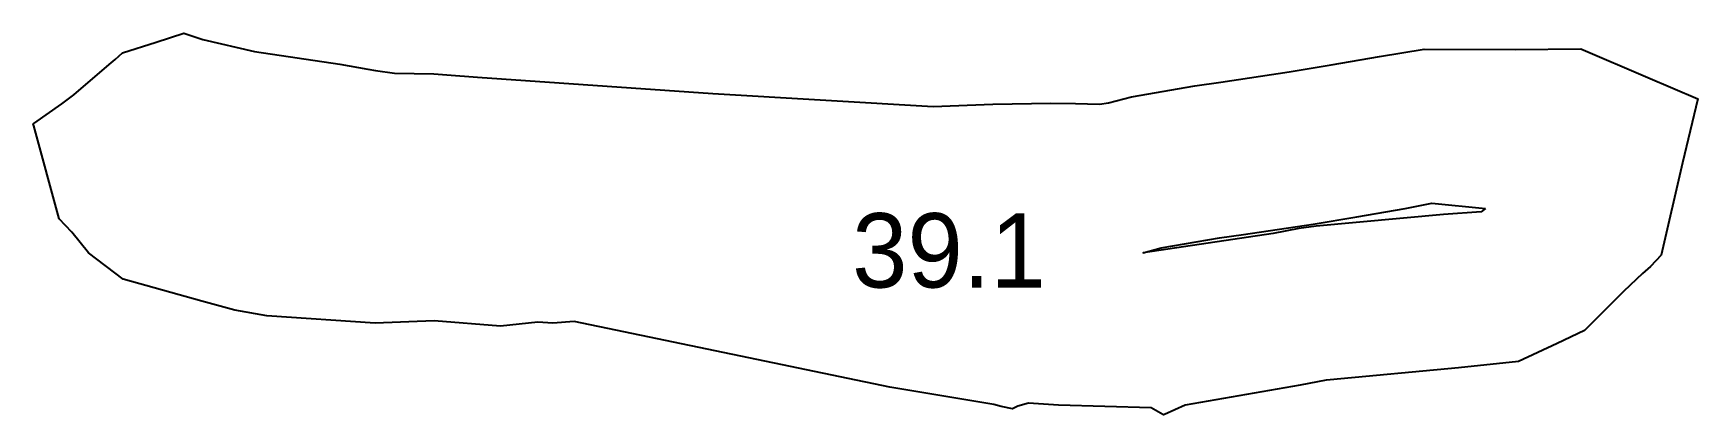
# Model space of a CAD drawing. Extents: x 27 to 139, y 11 to 36.
import ezdxf

# ---------------------------------------------------------------- set-up
doc = ezdxf.new("R2010")
doc.units = 0
doc.layers.get('0').update_dxf_attribs({"color": 255, "linetype": 'CONTINUOUS'})

msp = doc.modelspace()

# ---------------------------------------------------------------- linework, layer by layer
at = {"color": 1}
for points in [[(135.419, 20.7326), (134.887, 20.2576), (133.636, 19.0734), (130.988, 16.433), (129.142, 15.5648), (126.549, 14.353), (122.507, 13.9138), (113.904, 13.1215), (113.617, 13.0913), (111.877, 12.7595), (104.144, 11.4129), (102.752, 10.7924), (102.686, 10.765), (102.64, 10.7847), (101.873, 11.2274), (95.6444, 11.4206), (93.6341, 11.5504), (92.9151, 11.34), (92.5556, 11.1735), (91.7988, 11.3257), (91.2862, 11.4465), (84.3045, 12.6223), (63.1005, 17.0332), (61.6617, 16.9314), (60.6476, 17.0004), (58.1418, 16.7341), (53.6805, 17.0746), (49.7172, 16.9174), (42.4514, 17.422), (40.299, 17.7915), (38.0838, 18.4053), (32.8041, 19.8775), (30.4584, 21.6559), (29.356, 23.0426), (28.4982, 23.9417), (26.7958, 30.1988), (26.755, 30.3403), (26.8001, 30.3664), (28.676, 31.6702), (29.4822, 32.2863), (31.8503, 34.3295), (32.2586, 34.6532), (32.7402, 35.118), (35.0031, 35.8324), (36.8802, 36.4255), (37.5498, 36.2109), (38.147, 36.0067), (41.617, 35.2069), (47.3466, 34.3407), (49.2276, 34.0008), (49.7426, 33.92), (51.0232, 33.7503), (53.6589, 33.6917), (54.5473, 33.6395), (56.5937, 33.4711), (72.4051, 32.3697), (87.2206, 31.5047), (91.2236, 31.6535), (95.12, 31.7327), (96.7902, 31.6942), (98.4025, 31.6568), (98.9927, 31.7511), (100.545, 32.1543), (104.8, 32.8897), (106.544, 33.1328), (111.143, 33.8357), (113.957, 34.3007), (117.204, 34.8584), (120.202, 35.3593), (126.327, 35.3262), (130.732, 35.3697), (135.23, 33.4547), (138.59, 32.0184), (137.566, 27.7129), (136.128, 21.5098)], [(124.33, 24.6327), (124.046, 24.4132), (121.502, 24.2319), (112.949, 23.4443), (111.795, 23.2969), (110.068, 22.9674), (101.337, 21.6527), (102.54, 21.9811), (106.469, 22.6581), (108.073, 22.8793), (112.756, 23.5951), (115.682, 24.0783), (118.936, 24.6373), (120.733, 25.006)]]:
    msp.add_lwpolyline(points, close=True, dxfattribs=at)

# ---------------------------------------------------------------- texts
msp.add_text('39.1', height=5).set_placement((81.7735, 19.3226))

doc.saveas('drawing.dxf')
